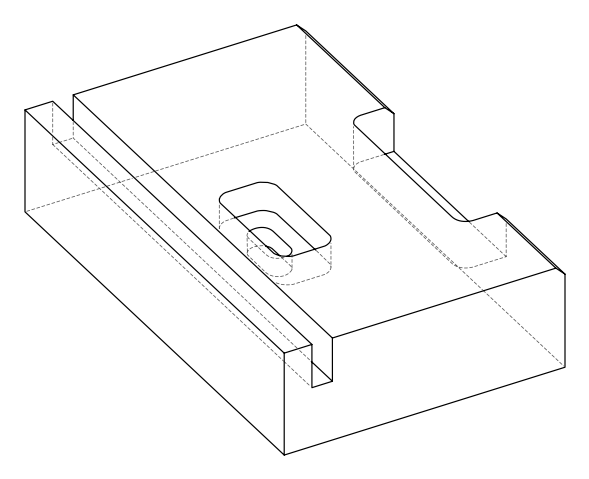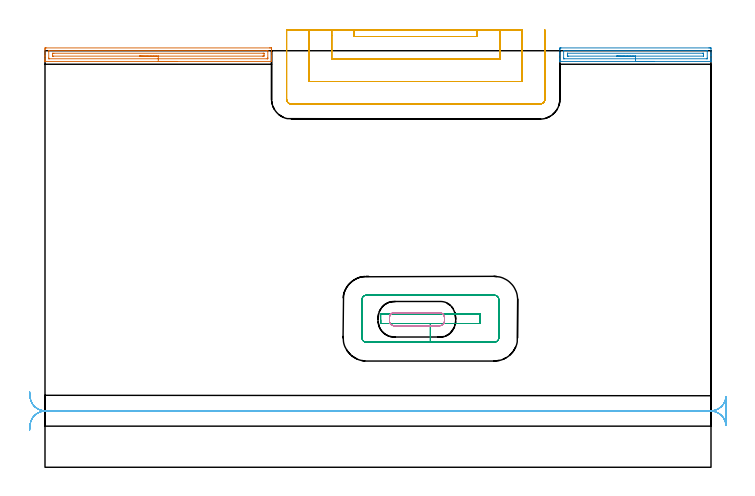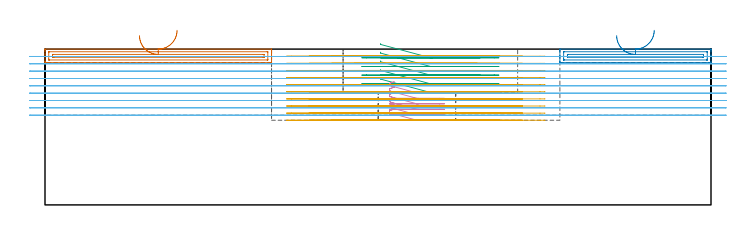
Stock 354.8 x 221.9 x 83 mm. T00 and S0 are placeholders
(PLAN: 6 operations, 3 tool changes, 48.8 min)
(1 AREA_MILL | FG_CHAMFER_SURFACE | UGT0205_001 | 3.09 min | 3248 mm3)
(2 AREA_MILL_1 | FG_CHAMFER_SURFACE_1 | UGT0205_001 | 2.13 min | 2202 mm3)
(3 MILL_RECTANGULAR_POCKET | POCKET_RECTANGULAR_STRAIGHT | UGT0201_094 | Follow Part, ap 5, ae 75% | 3.8 min | 93811 mm3)
(4 MILL_RECTANGULAR_POCKET_1 | POCKET_RECTANGULAR_STRAIGHT_1 | NXT0201_011 | Follow Part, ap 3, ae 75% | 1.39 min | 10633 mm3)
(5 MILL_SLOT | SLOT_PARTIAL_RECTANGULAR | NXT0201_012 | Follow Part, ap 4, ae 75% | 24.28 min | 209867 mm3)
(6 MILL_RECTANGULAR_SLOT | SLOT_RECTANGULAR | NXT0201_012 | Follow Part, ap 4, ae 75% | 14.13 min | 202366 mm3)
(TOOL UGT0205_001 | Chamfer Mill 20 x 3 x 45 deg. | D20 FL50 Z2)
(TOOL UGT0201_094 | End mill 20 mm | D20 FL38 Z4)
(TOOL NXT0201_011 | ENDMILL 12mm [2P460-1200-NA 1630] | D12 FL38 Z6)
(TOOL NXT0201_012 | ENDMILL 16mm [2P460-1600-NA 1630] | D16 FL38 Z6)
(OP 1 AREA_MILL)
G17 G21 G94 G90
T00 M6
G54
G17 G0 G90 X70.35 Y216.2 S1061 M3
G43 Z93. H0
G94 G1 X70.312 Z92.128 F250.
X70.198 Z91.263
X70.009 Z90.412
X69.747 Z89.58
X69.413 Z88.774
X69.01 Z88.
X68.542 Z87.264
X68.01 Z86.572
X67.421 Z85.929
X66.778 Z85.339
X66.086 Z84.808
X65.35 Z84.34
X64.576 Z83.937
X63.77 Z83.603
X62.938 Z83.341
X62.086 Z83.152
X61.222 Z83.038
X60.35 Z83.
X0.151
X0.008 Y216.202 Z82.988
X0. Y216.22 Z82.97
Y216.54 Z82.659
Y216.988 Z82.211
Y217.587 Z81.608
Y218.772 Z80.425
Y219.357 Z79.836
Y222.605 Z76.591
X0.003 Y222.898 Z76.299
X0.008 Y223.391 Z75.805
X0.097 Y223.394 Z75.803
X0.597 Y223.4 Z75.8
X119.597
X120.103 Y223.399 Z75.801
X120.603 Y223.394 Z75.803
X120.692 Y223.391 Z75.805
X120.7 Y222.898 Z76.299
Y219.357 Z79.836
Y218.772 Z80.425
Y218.472 Z80.724
Y217.887 Z81.309
Y217.587 Z81.608
Y216.988 Z82.211
Y216.54 Z82.659
Y216.22 Z82.97
X120.692 Y216.202 Z82.988
X120.549 Y216.2 Z83.
X60.35
Y217.614 Z81.586
X2.353
X2.16 Y217.615 Z81.585
X2.064 Y217.618 Z81.582
X2.022 Y217.621 Z81.579
X2.01 Y217.643 Z81.557
X2.005 Y217.738 Z81.462
X2. Y217.964 Z81.236
X2.001 Y221.505 Z77.695
X2.008 Y221.883 Z77.317
X2.012 Y221.979 Z77.221
X2.057 Y221.982 Z77.218
X2.164 Y221.985 Z77.215
X2.381 Y221.986 Z77.214
X118.347
X118.54 Y221.985 Z77.215
X118.636 Y221.982 Z77.218
X118.678 Y221.979 Z77.221
X118.69 Y221.956 Z77.244
X118.695 Y221.862 Z77.338
X118.7 Y221.636 Z77.564
X118.699 Y218.095 Z81.105
X118.692 Y217.717 Z81.483
X118.688 Y217.621 Z81.579
X118.643 Y217.618 Z81.582
X118.536 Y217.615 Z81.585
X118.32 Y217.614 Z81.586
X60.35
Y219.028 Z80.172
X4.496 Y219.029 Z80.171
X4.164 Y219.03 Z80.17
X4.054 Y219.032 Z80.168
X4.022 Y219.035 Z80.165
X4.01 Y219.087 Z80.113
X4.004 Y219.195 Z80.005
X4.001 Y219.357 Z79.843
X4.002 Y220.404 Z78.796
X4.01 Y220.562 Z78.638
X4.164 Y220.565 Z78.635
X4.725 Y220.571 Z78.629
X116.204
X116.536 Y220.57 Z78.63
X116.646 Y220.568 Z78.632
X116.678 Y220.565 Z78.635
X116.69 Y220.513 Z78.687
X116.696 Y220.405 Z78.795
X116.699 Y220.243 Z78.957
X116.698 Y219.196 Z80.004
X116.69 Y219.039 Z80.161
X116.536 Y219.035 Z80.165
X115.975 Y219.029 Z80.171
X60.35 Y219.028 Z80.172
X59.478 Z80.21
X58.614 Z80.324
X57.762 Z80.512
X56.93 Z80.775
X56.124 Z81.109
X55.35 Z81.511
X54.614 Z81.98
X53.922 Z82.511
X53.279 Z83.101
X52.69 Z83.744
X52.158 Z84.436
X51.69 Z85.172
X51.287 Z85.945
X50.953 Z86.751
X50.691 Z87.583
X50.502 Z88.435
X50.388 Z89.3
X50.35 Z90.172
G0 Z93.
M5
M2
(OP 2 AREA_MILL_1)
G17 G21 G94 G90
T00 M6
G54
G17 G0 G90 X324.55 Y216.2 S1061 M3
G43 Z93. H0
G94 G1 X324.512 Z92.128 F250.
X324.398 Z91.263
X324.209 Z90.412
X323.947 Z89.58
X323.613 Z88.774
X323.21 Z88.
X322.742 Z87.264
X322.21 Z86.572
X321.621 Z85.929
X320.978 Z85.339
X320.286 Z84.808
X319.55 Z84.34
X318.776 Z83.937
X317.97 Z83.603
X317.138 Z83.341
X316.286 Z83.152
X315.422 Z83.038
X314.55 Z83.
X274.443
X274.308 Y216.203 Z82.988
X274.3 Y216.219 Z82.972
Y216.522 Z82.676
Y217.019 Z82.18
Y217.587 Z81.608
Y219.642 Z79.556
Y220.243 Z78.952
Y220.827 Z78.368
Y222.597 Z76.599
X274.303 Y222.898 Z76.299
X274.308 Y223.391 Z75.805
X274.389 Y223.394 Z75.803
X274.889 Y223.4 Z75.8
X353.706
X354.211 Y223.399 Z75.801
X354.711 Y223.394 Z75.803
X354.792 Y223.391 Z75.805
X354.8 Y222.898 Z76.299
Y220.243 Z78.952
Y219.642 Z79.556
Y219.357 Z79.839
Y217.587 Z81.608
Y217.019 Z82.18
Y216.523 Z82.676
Y216.219 Z82.972
X354.792 Y216.203 Z82.988
X354.657 Y216.2 Z83.
X314.55
Y217.614 Z81.586
X276.644
X276.452 Y217.616 Z81.584
X276.356 Y217.619 Z81.581
X276.316 Y217.621 Z81.579
X276.31 Y217.648 Z81.552
X276.305 Y217.736 Z81.464
X276.301 Y217.955 Z81.245
Y221.496 Z77.704
X276.307 Y221.865 Z77.335
X276.31 Y221.968 Z77.232
X276.325 Y221.979 Z77.221
X276.348 Y221.981 Z77.219
X276.455 Y221.984 Z77.216
X276.671 Y221.986 Z77.214
X352.429 Y221.985 Z77.215
X352.645 Y221.984 Z77.216
X352.752 Y221.981 Z77.219
X352.775 Y221.979 Z77.221
X352.79 Y221.968 Z77.232
X352.793 Y221.865 Z77.335
X352.799 Y221.496 Z77.704
Y217.955 Z81.245
X352.795 Y217.736 Z81.464
X352.79 Y217.648 Z81.552
X352.784 Y217.621 Z81.579
X352.744 Y217.619 Z81.581
X352.648 Y217.616 Z81.584
X352.456 Y217.614 Z81.586
X314.55
Y219.028 Z80.172
X278.785 Y219.029 Z80.171
X278.454 Y219.03 Z80.17
X278.344 Y219.032 Z80.168
X278.313 Y219.035 Z80.165
X278.306 Y219.103 Z80.097
X278.302 Y219.205 Z79.995
X278.3 Y219.357 Z79.843
Y219.51 Z79.69
Y220.243 Z78.957
X278.301 Y220.394 Z78.806
X278.31 Y220.547 Z78.653
X278.317 Y220.566 Z78.634
X278.331 Y220.568 Z78.632
X278.371 Y220.571 Z78.629
X350.315
X350.646 Y220.57 Z78.63
X350.756 Y220.568 Z78.632
X350.787 Y220.565 Z78.635
X350.794 Y220.497 Z78.703
X350.798 Y220.395 Z78.805
X350.8 Y220.243 Z78.957
Y220.09 Z79.11
Y219.357 Z79.843
X350.799 Y219.206 Z79.994
X350.79 Y219.053 Z80.147
X350.783 Y219.034 Z80.166
X350.769 Y219.032 Z80.168
X350.729 Y219.029 Z80.171
X314.55 Y219.028 Z80.172
X313.678 Z80.21
X312.814 Z80.324
X311.962 Z80.512
X311.13 Z80.775
X310.324 Z81.109
X309.55 Z81.511
X308.814 Z81.98
X308.122 Z82.511
X307.479 Z83.101
X306.89 Z83.744
X306.358 Z84.436
X305.89 Z85.172
X305.487 Z85.945
X305.153 Z86.751
X304.891 Z87.583
X304.702 Z88.435
X304.588 Z89.3
X304.55 Z90.172
G0 Z93.
M5
M2
(OP 3 MILL_RECTANGULAR_POCKET)
G17 G21 G94 G90
T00 M6
G54
G17 G0 G90 X178.8 Y78.538 S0 M3
G43 Z93. H0
Z86.
G94 G1 Y76.6 Z85.481 F250.
X205.3 Z78.38
X231.8 F500.
Y81.7
X178.8
Y76.6
X205.3
Y66.6
X239.3
G3 X241.8 Y69.1 R2.5
G1 Y89.2
G3 X239.3 Y91.7 R2.5
G1 X171.3
G3 X168.8 Y89.2 R2.5
G1 Y69.1
G3 X171.3 Y66.6 R2.5
G1 X205.3
X206.3
G0 X178.8 Y78.538 Z81.38
G1 Y76.6 Z80.861 F250.
X205.3 Z73.76
X231.8 F500.
Y81.7
X178.8
Y76.6
X205.3
Y66.6
X239.3
G3 X241.8 Y69.1 R2.5
G1 Y89.2
G3 X239.3 Y91.7 R2.5
G1 X171.3
G3 X168.8 Y89.2 R2.5
G1 Y69.1
G3 X171.3 Y66.6 R2.5
G1 X205.3
X206.3
G0 X178.8 Y78.538 Z76.76
G1 Y76.6 Z76.241 F250.
X205.3 Z69.14
X231.8 F500.
Y81.7
X178.8
Y76.6
X205.3
Y66.6
X239.3
G3 X241.8 Y69.1 R2.5
G1 Y89.2
G3 X239.3 Y91.7 R2.5
G1 X171.3
G3 X168.8 Y89.2 R2.5
G1 Y69.1
G3 X171.3 Y66.6 R2.5
G1 X205.3
X206.3
G0 X178.8 Y78.538 Z72.14
G1 Y76.6 Z71.621 F250.
X205.3 Z64.52
X231.8 F500.
Y81.7
X178.8
Y76.6
X205.3
Y66.6
X239.3
G3 X241.8 Y69.1 R2.5
G1 Y89.2
G3 X239.3 Y91.7 R2.5
G1 X171.3
G3 X168.8 Y89.2 R2.5
G1 Y69.1
G3 X171.3 Y66.6 R2.5
G1 X205.3
X206.3
G0 X178.8 Y78.538 Z67.52
G1 Y76.6 Z67.001 F250.
X205.3 Z59.9
X231.8 F500.
Y81.7
X178.8
Y76.6
X205.3
Y66.6
X239.3
G3 X241.8 Y69.1 R2.5
G1 Y89.2
G3 X239.3 Y91.7 R2.5
G1 X171.3
G3 X168.8 Y89.2 R2.5
G1 Y69.1
G3 X171.3 Y66.6 R2.5
G1 X205.3
X206.3
G0 Z93.
M5
M2
(OP 4 MILL_RECTANGULAR_POCKET_1)
G17 G21 G94 G90
T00 M6
G54
G17 G0 G90 X186.165 Y82.3 S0 M3
G43 Z93. H1
Z65.592
G94 G1 X185.842 Z65.506 F250.
X185.444 Y82.243 Z65.398
X185.061 Y82.122 Z65.29
X184.702 Y81.943 Z65.183
X184.376 Y81.708 Z65.075
X184.092 Y81.424 Z64.968
X183.857 Y81.098 Z64.86
X183.678 Y80.739 Z64.752
X183.557 Y80.356 Z64.645
X183.5 Y79.958 Z64.537
Y77.742 Z63.943
X183.557 Y77.344 Z63.836
X183.678 Y76.961 Z63.728
X183.857 Y76.602 Z63.621
X184.092 Y76.276 Z63.513
X184.376 Y75.992 Z63.405
X184.702 Y75.757 Z63.298
X185.061 Y75.578 Z63.19
X185.444 Y75.457 Z63.082
X185.842 Y75.4 Z62.975
X186. Z62.932
X198.15 Z59.677
X210.3 F500.
G3 X212.8 Y77.9 R2.5
G1 Y79.8
G3 X210.3 Y82.3 R2.5
G1 X186.
G3 X183.5 Y79.8 R2.5
G1 Y77.9
G3 X186. Y75.4 R2.5
G1 X198.15
X199.15
G0 X186.165 Y82.3 Z62.677
G1 X185.842 Z62.59 F250.
X185.444 Y82.243 Z62.483
X185.061 Y82.122 Z62.375
X184.702 Y81.943 Z62.267
X184.376 Y81.708 Z62.16
X184.092 Y81.424 Z62.052
X183.857 Y81.098 Z61.945
X183.678 Y80.739 Z61.837
X183.557 Y80.356 Z61.729
X183.5 Y79.958 Z61.622
Y77.742 Z61.028
X183.557 Y77.344 Z60.92
X183.678 Y76.961 Z60.813
X183.857 Y76.602 Z60.705
X184.092 Y76.276 Z60.598
X184.376 Y75.992 Z60.49
X184.702 Y75.757 Z60.382
X185.061 Y75.578 Z60.275
X185.444 Y75.457 Z60.167
X185.842 Y75.4 Z60.059
X186. Z60.017
X198.15 Z56.762
X210.3 F500.
G3 X212.8 Y77.9 R2.5
G1 Y79.8
G3 X210.3 Y82.3 R2.5
G1 X186.
G3 X183.5 Y79.8 R2.5
G1 Y77.9
G3 X186. Y75.4 R2.5
G1 X198.15
X199.15
G0 X186.165 Y82.3 Z59.762
G1 X185.842 Z59.675 F250.
X185.444 Y82.243 Z59.567
X185.061 Y82.122 Z59.46
X184.702 Y81.943 Z59.352
X184.376 Y81.708 Z59.244
X184.092 Y81.424 Z59.137
X183.857 Y81.098 Z59.029
X183.678 Y80.739 Z58.922
X183.557 Y80.356 Z58.814
X183.5 Y79.958 Z58.706
Y77.742 Z58.113
X183.557 Y77.344 Z58.005
X183.678 Y76.961 Z57.897
X183.857 Y76.602 Z57.79
X184.092 Y76.276 Z57.682
X184.376 Y75.992 Z57.575
X184.702 Y75.757 Z57.467
X185.061 Y75.578 Z57.359
X185.444 Y75.457 Z57.252
X185.842 Y75.4 Z57.144
X186. Z57.102
X198.15 Z53.846
X210.3 F500.
G3 X212.8 Y77.9 R2.5
G1 Y79.8
G3 X210.3 Y82.3 R2.5
G1 X186.
G3 X183.5 Y79.8 R2.5
G1 Y77.9
G3 X186. Y75.4 R2.5
G1 X198.15
X199.15
G0 X186.165 Y82.3 Z56.846
G1 X185.842 Z56.76 F250.
X185.444 Y82.243 Z56.652
X185.061 Y82.122 Z56.544
X184.702 Y81.943 Z56.437
X184.376 Y81.708 Z56.329
X184.092 Y81.424 Z56.222
X183.857 Y81.098 Z56.114
X183.678 Y80.739 Z56.006
X183.557 Y80.356 Z55.899
X183.5 Y79.958 Z55.791
Y77.742 Z55.197
X183.557 Y77.344 Z55.09
X183.678 Y76.961 Z54.982
X183.857 Y76.602 Z54.874
X184.092 Y76.276 Z54.767
X184.376 Y75.992 Z54.659
X184.702 Y75.757 Z54.552
X185.061 Y75.578 Z54.444
X185.444 Y75.457 Z54.336
X185.842 Y75.4 Z54.229
X186. Z54.186
X198.15 Z50.931
X210.3 F500.
G3 X212.8 Y77.9 R2.5
G1 Y79.8
G3 X210.3 Y82.3 R2.5
G1 X186.
G3 X183.5 Y79.8 R2.5
G1 Y77.9
G3 X186. Y75.4 R2.5
G1 X198.15
X199.15
G0 X186.165 Y82.3 Z53.931
G1 X185.842 Z53.844 F250.
X185.444 Y82.243 Z53.737
X185.061 Y82.122 Z53.629
X184.702 Y81.943 Z53.521
X184.376 Y81.708 Z53.414
X184.092 Y81.424 Z53.306
X183.857 Y81.098 Z53.199
X183.678 Y80.739 Z53.091
X183.557 Y80.356 Z52.983
X183.5 Y79.958 Z52.876
Y77.742 Z52.282
X183.557 Y77.344 Z52.174
X183.678 Y76.961 Z52.067
X183.857 Y76.602 Z51.959
X184.092 Y76.276 Z51.851
X184.376 Y75.992 Z51.744
X184.702 Y75.757 Z51.636
X185.061 Y75.578 Z51.529
X185.444 Y75.457 Z51.421
X185.842 Y75.4 Z51.313
X186. Z51.271
X198.15 Z48.015
X210.3 F500.
G3 X212.8 Y77.9 R2.5
G1 Y79.8
G3 X210.3 Y82.3 R2.5
G1 X186.
G3 X183.5 Y79.8 R2.5
G1 Y77.9
G3 X186. Y75.4 R2.5
G1 X198.15
X199.15
G0 X186.165 Y82.3 Z51.015
G1 X185.842 Z50.929 F250.
X185.444 Y82.243 Z50.821
X185.061 Y82.122 Z50.714
X184.702 Y81.943 Z50.606
X184.376 Y81.708 Z50.498
X184.092 Y81.424 Z50.391
X183.857 Y81.098 Z50.283
X183.678 Y80.739 Z50.176
X183.557 Y80.356 Z50.068
X183.5 Y79.958 Z49.96
Y77.742 Z49.366
X183.557 Y77.344 Z49.259
X183.678 Y76.961 Z49.151
X183.857 Y76.602 Z49.044
X184.092 Y76.276 Z48.936
X184.376 Y75.992 Z48.828
X184.702 Y75.757 Z48.721
X185.061 Y75.578 Z48.613
X185.444 Y75.457 Z48.506
X185.842 Y75.4 Z48.398
X186. Z48.356
X198.15 Z45.1
X210.3 F500.
G3 X212.8 Y77.9 R2.5
G1 Y79.8
G3 X210.3 Y82.3 R2.5
G1 X186.
G3 X183.5 Y79.8 R2.5
G1 Y77.9
G3 X186. Y75.4 R2.5
G1 X198.15
X199.15
G0 Z93.
M5
M2
(OP 5 MILL_SLOT)
G17 G21 G94 G90
T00 M6
G54
G17 G0 G90 X164.7 Y232.9 S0 M3
G43 Z93. H1
Z79.21
G94 G1 Y229.9 F250.
Y229.5 F500.
X230.3
Y229.9
Y232.9 F250.
X152.7
Y229.9
Y217.5 F500.
X242.3
Y229.9
Y232.9 F250.
X140.7
Y229.9
Y205.5 F500.
X254.3
Y229.9
Y232.9 F250.
X128.7
Y229.9
Y196.1 F500.
G3 X131.3 Y193.5 R2.6
G1 X263.7
G3 X266.3 Y196.1 R2.6
G1 Y229.9
Y232.9 F250.
G0 X164.7 Z75.42
G1 Y229.9
Y229.5 F500.
X230.3
Y229.9
Y232.9 F250.
X152.7
Y229.9
Y217.5 F500.
X242.3
Y229.9
Y232.9 F250.
X140.7
Y229.9
Y205.5 F500.
X254.3
Y229.9
Y232.9 F250.
X128.7
Y229.9
Y196.1 F500.
G3 X131.3 Y193.5 R2.6
G1 X263.7
G3 X266.3 Y196.1 R2.6
G1 Y229.9
Y232.9 F250.
G0 X164.7 Z71.63
G1 Y229.9
Y229.5 F500.
X230.3
Y229.9
Y232.9 F250.
X152.7
Y229.9
Y217.5 F500.
X242.3
Y229.9
Y232.9 F250.
X140.7
Y229.9
Y205.5 F500.
X254.3
Y229.9
Y232.9 F250.
X128.7
Y229.9
Y196.1 F500.
G3 X131.3 Y193.5 R2.6
G1 X263.7
G3 X266.3 Y196.1 R2.6
G1 Y229.9
Y232.9 F250.
G0 X164.7 Z67.84
G1 Y229.9
Y229.5 F500.
X230.3
Y229.9
Y232.9 F250.
X152.7
Y229.9
Y217.5 F500.
X242.3
Y229.9
Y232.9 F250.
X140.7
Y229.9
Y205.5 F500.
X254.3
Y229.9
Y232.9 F250.
X128.7
Y229.9
Y196.1 F500.
G3 X131.3 Y193.5 R2.6
G1 X263.7
G3 X266.3 Y196.1 R2.6
G1 Y229.9
Y232.9 F250.
G0 X164.7 Z64.05
G1 Y229.9
Y229.5 F500.
X230.3
Y229.9
Y232.9 F250.
X152.7
Y229.9
Y217.5 F500.
X242.3
Y229.9
Y232.9 F250.
X140.7
Y229.9
Y205.5 F500.
X254.3
Y229.9
Y232.9 F250.
X128.7
Y229.9
Y196.1 F500.
G3 X131.3 Y193.5 R2.6
G1 X263.7
G3 X266.3 Y196.1 R2.6
G1 Y229.9
Y232.9 F250.
G0 X164.7 Z60.26
G1 Y229.9
Y229.5 F500.
X230.3
Y229.9
Y232.9 F250.
X152.7
Y229.9
Y217.5 F500.
X242.3
Y229.9
Y232.9 F250.
X140.7
Y229.9
Y205.5 F500.
X254.3
Y229.9
Y232.9 F250.
X128.7
Y229.9
Y196.1 F500.
G3 X131.3 Y193.5 R2.6
G1 X263.7
G3 X266.3 Y196.1 R2.6
G1 Y229.9
Y232.9 F250.
G0 X164.7 Z56.47
G1 Y229.9
Y229.5 F500.
X230.3
Y229.9
Y232.9 F250.
X152.7
Y229.9
Y217.5 F500.
X242.3
Y229.9
Y232.9 F250.
X140.7
Y229.9
Y205.5 F500.
X254.3
Y229.9
Y232.9 F250.
X128.7
Y229.9
Y196.1 F500.
G3 X131.3 Y193.5 R2.6
G1 X263.7
G3 X266.3 Y196.1 R2.6
G1 Y229.9
Y232.9 F250.
G0 X164.7 Z52.68
G1 Y229.9
Y229.5 F500.
X230.3
Y229.9
Y232.9 F250.
X152.7
Y229.9
Y217.5 F500.
X242.3
Y229.9
Y232.9 F250.
X140.7
Y229.9
Y205.5 F500.
X254.3
Y229.9
Y232.9 F250.
X128.7
Y229.9
Y196.1 F500.
G3 X131.3 Y193.5 R2.6
G1 X263.7
G3 X266.3 Y196.1 R2.6
G1 Y229.9
Y232.9 F250.
G0 X164.7 Z48.89
G1 Y229.9
Y229.5 F500.
X230.3
Y229.9
Y232.9 F250.
X152.7
Y229.9
Y217.5 F500.
X242.3
Y229.9
Y232.9 F250.
X140.7
Y229.9
Y205.5 F500.
X254.3
Y229.9
Y232.9 F250.
X128.7
Y229.9
Y196.1 F500.
G3 X131.3 Y193.5 R2.6
G1 X263.7
G3 X266.3 Y196.1 R2.6
G1 Y229.9
Y232.9 F250.
G0 X164.7 Z45.1
G1 Y229.9
Y229.5 F500.
X230.3
Y229.9
Y232.9 F250.
X152.7
Y229.9
Y217.5 F500.
X242.3
Y229.9
Y232.9 F250.
X140.7
Y229.9
Y205.5 F500.
X254.3
Y229.9
Y232.9 F250.
X128.7
Y229.9
Y196.1 F500.
G3 X131.3 Y193.5 R2.6
G1 X263.7
G3 X266.3 Y196.1 R2.6
G1 Y229.9
Y232.9 F250.
G0 Z93.
M5
M2
(OP 6 MILL_RECTANGULAR_SLOT)
G17 G21 G94 G90
T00 M6
G54
G17 G0 G90 X-8.23 Y19.603 S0 M3
G43 Z93. H1
Z79.089
G94 G1 X-7.97 Y22.592 F250.
G2 X0. Y29.9 R8. F500.
G1 X354.8
G2 X362.77 Y22.592 R8.
G1 X362.8
Y37.408
X362.77
G2 X354.8 Y30.1 R8.
G1 X0.
G2 X-7.97 Y37.408 R8.
G1 X-8.23 Y40.397 F250.
G0 Y19.603 Z75.178
G1 X-7.97 Y22.592
G2 X0. Y29.9 R8. F500.
G1 X354.8
G2 X362.77 Y22.592 R8.
G1 X362.8
Y37.408
X362.77
G2 X354.8 Y30.1 R8.
G1 X0.
G2 X-7.97 Y37.408 R8.
G1 X-8.23 Y40.397 F250.
G0 Y19.603 Z71.267
G1 X-7.97 Y22.592
G2 X0. Y29.9 R8. F500.
G1 X354.8
G2 X362.77 Y22.592 R8.
G1 X362.8
Y37.408
X362.77
G2 X354.8 Y30.1 R8.
G1 X0.
G2 X-7.97 Y37.408 R8.
G1 X-8.23 Y40.397 F250.
G0 Y19.603 Z67.356
G1 X-7.97 Y22.592
G2 X0. Y29.9 R8. F500.
G1 X354.8
G2 X362.77 Y22.592 R8.
G1 X362.8
Y37.408
X362.77
G2 X354.8 Y30.1 R8.
G1 X0.
G2 X-7.97 Y37.408 R8.
G1 X-8.23 Y40.397 F250.
G0 Y19.603 Z63.444
G1 X-7.97 Y22.592
G2 X0. Y29.9 R8. F500.
G1 X354.8
G2 X362.77 Y22.592 R8.
G1 X362.8
Y37.408
X362.77
G2 X354.8 Y30.1 R8.
G1 X0.
G2 X-7.97 Y37.408 R8.
G1 X-8.23 Y40.397 F250.
G0 Y19.603 Z59.533
G1 X-7.97 Y22.592
G2 X0. Y29.9 R8. F500.
G1 X354.8
G2 X362.77 Y22.592 R8.
G1 X362.8
Y37.408
X362.77
G2 X354.8 Y30.1 R8.
G1 X0.
G2 X-7.97 Y37.408 R8.
G1 X-8.23 Y40.397 F250.
G0 Y19.603 Z55.622
G1 X-7.97 Y22.592
G2 X0. Y29.9 R8. F500.
G1 X354.8
G2 X362.77 Y22.592 R8.
G1 X362.8
Y37.408
X362.77
G2 X354.8 Y30.1 R8.
G1 X0.
G2 X-7.97 Y37.408 R8.
G1 X-8.23 Y40.397 F250.
G0 Y19.603 Z51.711
G1 X-7.97 Y22.592
G2 X0. Y29.9 R8. F500.
G1 X354.8
G2 X362.77 Y22.592 R8.
G1 X362.8
Y37.408
X362.77
G2 X354.8 Y30.1 R8.
G1 X0.
G2 X-7.97 Y37.408 R8.
G1 X-8.23 Y40.397 F250.
G0 Y19.603 Z47.8
G1 X-7.97 Y22.592
G2 X0. Y29.9 R8. F500.
G1 X354.8
G2 X362.77 Y22.592 R8.
G1 X362.8
Y37.408
X362.77
G2 X354.8 Y30.1 R8.
G1 X0.
G2 X-7.97 Y37.408 R8.
G1 X-8.23 Y40.397 F250.
G0 Z93.
M5
M2
